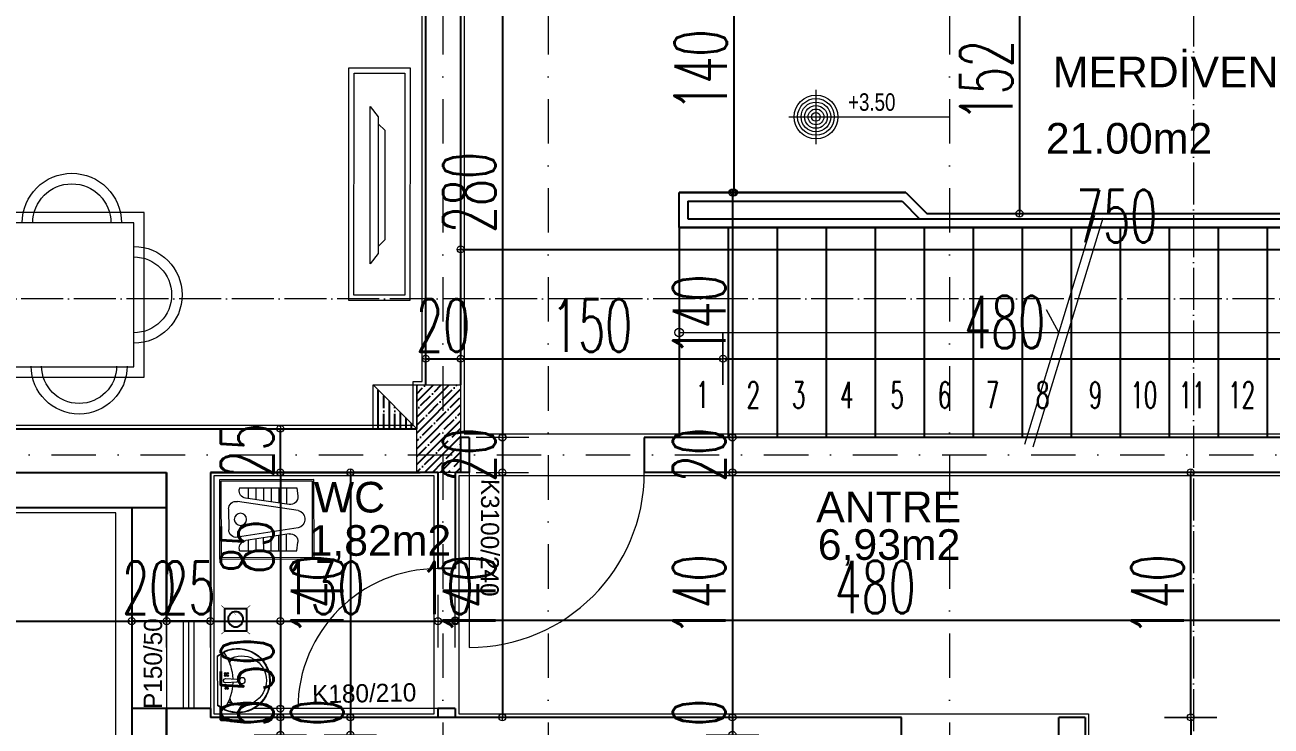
# Model space of a CAD drawing. Header units: millimetres. Extents: x -16104 to 67872, y -88009 to 12107.
# Drawn here: x 11393 to 12105, y 10345 to 10746 of the extents above; entities that cross this region are included whole.
import ezdxf

# ---------------------------------------------------------------- set-up
doc = ezdxf.new("R2010")
doc.units = ezdxf.units.MM
for name, pattern in [('ACAD_ISO04W100', [30, 24, -3, 0, -3]), ('ACAD_ISO07W100', [3, 0, -3]), ('DASHDOTX2', [50.8, 25.4, -12.7, 0, -12.7])]:
    doc.linetypes.add(name, pattern=pattern)
doc.layers.get('0').update_dxf_attribs({"color": 241})
for name, color, linetype, lineweight in [('AKS', 1, 'ACAD_ISO07W100', 5), ('akslar', 144, 'Continuous', 20), ('baca', 46, 'Continuous', 5), ('duvar', 123, 'Continuous', 25), ('emsal&kolon', 1, 'Continuous', 5), ('kapı', 3, 'Continuous', 5), ('KOTLAR', 5, 'Continuous', 20), ('merdiven', 4, 'Continuous', 25), ('OLCU', 54, 'Continuous', 13), ('pencere', 5, 'Continuous', 5), ('POZ', 36, 'Continuous', 18), ('SıVA', 40, 'Continuous', 9), ('tefriş', 30, 'Continuous', 5), ('YAZI', 22, 'Continuous', 18), ('ÖLÇÜ', 252, 'Continuous', 20)]:
    doc.layers.add(name, color=color, linetype=linetype, lineweight=lineweight)
doc.layers.add('tarama korıdor', color=33, linetype='Continuous')
doc.styles.add('DIM', font='Txttw.shx', dxfattribs={"width": 0.6})
doc.styles.add('M2', font='stylu.ttf', dxfattribs={"height": 10})
doc.styles.add('TSIMPLEX', font='tsimplex', dxfattribs={"width": 0.8})
doc.dimstyles.new('50', dxfattribs={"dimscale": 0, "dimtxt": 30, "dimasz": 1, "dimexe": 0, "dimexo": 2, "dimgap": 4, "dimtad": 1, "dimdec": 0, "dimzin": 0, "dimdsep": 46, "dimtxsty": 'DIM', "dimblk1": 'DOT', "dimblk2": 'DOT', "dimsah": 1, "dimcen": 1.5, "dimdle": 3, "dimse1": 1, "dimse2": 1, "dimclrd": 256, "dimclre": 9, "dimclrt": 256, "dimadec": 0, "dimazin": 0, "dimtfac": 0.24, "dimtdec": 0, "dimtix": 1, "dimtmove": 2, "dimatfit": 3, "dimldrblk": 'DOT', "dimfxl": 0, "dimtolj": 1, "dimtzin": 15, "dimarcsym": 0})

# ---------------------------------------------------------------- blocks, each defined once
blk = doc.blocks.new('lavabo')
at = {"layer": 'tefriş', "linetype": 'Continuous'}
for p, q in [((-22.77, -4.94), (-19.92, 0)), ((-22.43, -5.14), (-19.46, 0)), ((-19.92, 0), (19.92, 0)), ((19.46, 0), (22.43, -5.14)), ((19.92, 0), (22.77, -4.94)), ((19.92, -2.7), (-19.92, -2.7)), ((-6.25, -5.54), (-6.77, -6.08)), ((-6.77, -6.08), (-6.31, -7.1)), ((-6.31, -7.1), (-6.71, -8.15)), ((-6.71, -8.15), (-6.17, -8.66)), ((-6.51, -5.81), (-3.84, -8.34)), ((-6.44, -8.41), (-3.91, -5.74)), ((-5.2, -5.94), (-6.25, -5.54)), ((-6.17, -8.66), (-5.15, -8.21)), ((-4.18, -5.48), (-5.2, -5.94)), ((-5.15, -8.21), (-4.1, -8.61)), ((-3.64, -6), (-4.18, -5.48)), ((-4.1, -8.61), (-3.58, -8.07)), ((-4.04, -7.04), (-3.64, -6)), ((-3.58, -8.07), (-4.04, -7.04)), ((-1.17, -15.33), (-1.76, -6.54)), ((1.76, -6.26), (1.14, -15.33)), ((3.38, -5.9), (3.91, -5.38)), ((3.81, -6.94), (3.38, -5.9)), ((3.38, -7.98), (3.81, -6.94)), ((3.91, -8.51), (3.38, -7.98)), ((6.25, -8.24), (3.65, -5.64)), ((6.25, -5.64), (3.65, -8.24)), ((3.91, -5.38), (4.95, -5.81)), ((4.95, -8.08), (3.91, -8.51)), ((4.95, -5.81), (5.99, -5.38)), ((5.99, -8.51), (4.95, -8.08)), ((5.99, -5.38), (6.51, -5.9)), ((6.51, -7.98), (5.99, -8.51)), ((6.51, -5.9), (6.08, -6.94)), ((6.08, -6.94), (6.51, -7.98))]:
    blk.add_line(p, q, dxfattribs=at)
at = {"layer": 'tefriş', "linetype": 'Continuous', "extrusion": (0, 0, -1)}
for centre, major_axis, ratio, start_param, end_param in [((0, -16), (-18.1, -18.1), 1, 5.497787, 7.48683), ((0, -16), (-17.82, -17.82), 1, 5.497787, 7.48683), ((-22.66, -5.93), (-0.566, -0.566), 1, 1.203644, 1.828723), ((-23.47, -4.54), (-0.566, 0.566), 1, 2.879793, 3.399519), ((-22.66, -5.93), (-0.283, 0.283), 1, -0.367152, 0.257926), ((-23.47, -4.54), (-0.849, -0.849), 1, 4.45059, 4.970315), ((-22.3, -6.09), (-0.566, -0.566), 1, 1.828723, 2.945097), ((-0.28, 26.67), (-27.35, -27.35), 1, 5.526576, 6.089571), ((0, -19.04), (-13.92, 13.92), 1, 3.926991, 6.023888), ((-13.8, -15.22), (-3.8, -3.8), 1, 1.128011, 2.639725), ((-17.71, -8.76), (-0.566, -0.566), 1, 2.805213, 4.453092), ((0, -6.4), (-1.25, -1.25), 1, 0.7034, 3.844992), ((0, -16), (-18.1, -18.1), 1, 3.508745, 5.497787), ((0, -16), (-17.82, -17.82), 1, 3.508745, 5.497787), ((0, -19.04), (-13.92, 13.92), 1, 1.830093, 3.926991), ((0.28, 26.67), (-27.35, -27.35), 1, 4.906004, 5.469573), ((13.8, -15.22), (-3.8, -3.8), 1, 2.072664, 3.584378), ((17.71, -8.76), (-0.566, -0.566), 1, 0.259297, 1.907176), ((22.3, -6.09), (-0.566, 0.566), 1, 0.196496, 1.31287), ((23.47, -4.54), (-0.849, 0.849), 1, 4.454463, 4.974188), ((23.47, -4.54), (-0.566, -0.566), 1, 6.025259, 6.544985), ((22.66, -5.93), (-0.283, 0.283), 1, 1.31287, 1.937948), ((22.66, -5.93), (-0.566, 0.566), 1, 1.31287, 1.937948), ((-0.01, -19.56), (0, 2.35), 0.991954, 1.570796326779968, 7.853981633959554), ((-0.01, -15.24), (-0.82, 0.82), 1, 2.438193, 5.415789)]:
    blk.add_ellipse(centre, major_axis=major_axis, ratio=ratio, start_param=start_param, end_param=end_param, dxfattribs=at)
blk = doc.blocks.new('hela taşı')
for p, q in [((2105.67, 990.71), (2105.67, 1042.71)), ((2105.67, 1042.71), (2167.67, 1042.71)), ((2106.67, 991.71), (2106.67, 1041.71)), ((2106.67, 1041.71), (2166.67, 1041.71)), ((2166.67, 1041.71), (2166.67, 991.71)), ((2167.67, 1042.71), (2167.67, 990.71)), ((2118.79, 1037.37), (2118.63, 1036.38)), ((2118.79, 1037.37), (2156.43, 1037.37)), ((2151.33, 1026.32), (2122.82, 1030.68)), ((2124.59, 1037.37), (2124.59, 1030.41)), ((2129.59, 1037.37), (2129.59, 1029.65)), ((2134.59, 1037.37), (2134.59, 1028.88)), ((2139.59, 1037.37), (2139.59, 1028.11)), ((2144.59, 1037.37), (2144.59, 1027.35)), ((2149.59, 1037.37), (2149.59, 1026.58)), ((2156.43, 1037.37), (2157.06, 1031.82)), ((2111.67, 1009.89), (2111.67, 1023.53)), ((2157.33, 1022.36), (2117.42, 1028.48)), ((2161.57, 1016), (2161.57, 1017.42)), ((2157.33, 1011.06), (2117.42, 1004.95)), ((2151.33, 1007.11), (2122.82, 1002.74)), ((2144.59, 996.05), (2144.59, 1006.07)), ((2149.59, 996.05), (2149.59, 1006.84)), ((2124.59, 996.05), (2124.59, 1003.01)), ((2129.59, 996.05), (2129.59, 1003.77)), ((2134.59, 996.05), (2134.59, 1004.54)), ((2139.59, 996.05), (2139.59, 1005.31)), ((2156.43, 996.05), (2157.06, 1001.61)), ((2167.67, 990.71), (2105.67, 990.71)), ((2166.67, 991.71), (2106.67, 991.71)), ((2118.79, 996.05), (2118.63, 997.04)), ((2118.79, 996.05), (2156.43, 996.05))]:
    blk.add_line(p, q)
blk.add_circle((2119.38, 1016.71), 4)
for centre, start, end in [((2123.58, 1035.63), 171.28899, 261.28899), ((2152.09, 1031.26), 261.28899, 6.41393), ((2116.67, 1023.53), 81.28899, 180), ((2156.57, 1017.42), 0, 81.28899), ((2156.57, 1016), 278.71101, 360), ((2116.67, 1009.89), 180, 278.71101), ((2152.09, 1002.16), 353.58607, 98.71101), ((2123.58, 997.8), 98.71101, 188.71101)]:
    blk.add_arc(centre, 5, start, end)
blk = doc.blocks.new('DFG')
at = {"layer": 'tefriş'}
for points in [[(38169.15, -3228.78), (38169.11, -3095.78), (38204.11, -3095.77), (38204.15, -3228.77)], [(38172.15, -3225.78), (38172.11, -3098.78), (38201.11, -3098.77), (38201.15, -3225.77)], [(38187.31, -3200.75), (38187.26, -3122.74), (38191.96, -3116.74), (38192.02, -3206.74)]]:
    blk.add_lwpolyline(points, close=True, dxfattribs=at)
blk.add_lwpolyline([(38187.26, -3126.64), (38183.36, -3130.59), (38183.41, -3192.9), (38187.31, -3196.85)], dxfattribs=at)
blk = doc.blocks.new('rb')
at = {"layer": 'tefriş'}
for points in [[(1548.4, 487.07), (1595.5, 487.07), (1595.5, 394.92), (1548.4, 394.92)], [(1551.4, 484.07), (1592.5, 484.07), (1592.5, 397.92), (1551.4, 397.92)]]:
    blk.add_lwpolyline(points, close=True, dxfattribs=at)
for centre, radius, start, end in [((1571.95, 484.07), 12.83, 0, 180), ((1571.95, 484.07), 9.83, 0, 180), ((1551.4, 466.84), 14.18, 90, 270), ((1551.4, 466.84), 11.18, 90, 270), ((1592.5, 466.49), 13.72, 270, 90), ((1592.5, 466.49), 10.72, 270, 90), ((1551.4, 415.62), 14.18, 90, 270), ((1551.4, 415.62), 11.18, 90, 270), ((1592.29, 413.54), 13.72, 270, 90), ((1592.29, 413.54), 10.72, 270, 90), ((1571.95, 397.92), 13.83, 180, 0), ((1571.95, 397.92), 10.83, 180, 0)]:
    blk.add_arc(centre, radius, start, end, dxfattribs=at)
blk = doc.blocks.new('DOT')
for p, q in [((0, 15), (0, -15)), ((-2, 0), (0, 0)), ((2, 0), (0, 0))]:
    blk.add_line(p, q)
blk.add_circle((0, 0), 2)
blk = doc.blocks.new('*D991')
at = {"layer": 'Defpoints', "color": 0, "transparency": 16777216}
for p in [(11647.15, 10790.04), (11647.15, 10510.04), (11666.12, 10510.04)]:
    blk.add_point(p, dxfattribs=at)
at = {"layer": 'OLCU', "lineweight": -2, "transparency": 16777216}
blk.add_line((11666.12, 10789.04), (11666.12, 10511.04), dxfattribs=at)
for p, rotation in [((11666.12, 10790.04), 90), ((11666.12, 10510.04), 270)]:
    blk.add_blockref('DOT', p, dxfattribs=dict(at, rotation=rotation))
at = {"layer": 'OLCU', "transparency": 16777216, "insert": (11647.12, 10650.04), "char_height": 30, "attachment_point": 5, "rotation": 90, "style": 'DIM'}
blk.add_mtext('\\A1;280', dxfattribs=at)
blk = doc.blocks.new('*D992')
at = {"layer": 'Defpoints', "color": 0, "transparency": 16777216}
for p in [(11647.15, 10510.04), (11647.15, 10490.04), (11666.05, 10490.04)]:
    blk.add_point(p, dxfattribs=at)
at = {"layer": 'OLCU', "lineweight": -2, "transparency": 16777216}
for p, q in [((11666.05, 10511.04), (11666.05, 10512.04)), ((11666.05, 10510.04), (11666.05, 10490.04)), ((11666.05, 10489.04), (11666.05, 10488.04))]:
    blk.add_line(p, q, dxfattribs=at)
for p, rotation in [((11666.05, 10510.04), 270), ((11666.05, 10490.04), 90)]:
    blk.add_blockref('DOT', p, dxfattribs=dict(at, rotation=rotation))
at = {"layer": 'OLCU', "transparency": 16777216, "insert": (11647.05, 10500.04), "char_height": 30, "attachment_point": 5, "rotation": 90, "style": 'DIM'}
blk.add_mtext('\\A1;20', dxfattribs=at)
blk = doc.blocks.new('*D539')
at = {"layer": 'Defpoints', "color": 0, "transparency": 16777216}
for p in [(11539.15, 10515.04), (11539.15, 10515.04), (11539.15, 10490.04)]:
    blk.add_point(p, dxfattribs=at)
at = {"layer": 'OLCU', "lineweight": -2, "transparency": 16777216}
for p, q in [((11539.15, 10516.04), (11539.15, 10517.04)), ((11539.15, 10490.04), (11539.15, 10515.04)), ((11539.15, 10489.04), (11539.15, 10488.04))]:
    blk.add_line(p, q, dxfattribs=at)
for p, rotation in [((11539.15, 10515.04), 270), ((11539.15, 10490.04), 90)]:
    blk.add_blockref('DOT', p, dxfattribs=dict(at, rotation=rotation))
at = {"layer": 'OLCU', "transparency": 16777216, "insert": (11520.15, 10502.54), "char_height": 30, "attachment_point": 5, "rotation": 90, "style": 'DIM'}
blk.add_mtext('\\A1;25', dxfattribs=at)
blk = doc.blocks.new('*D993')
at = {"layer": 'Defpoints', "color": 0, "transparency": 16777216}
for p in [(11499.15, 10490.04), (11499.15, 10405.04), (11539.15, 10405.04)]:
    blk.add_point(p, dxfattribs=at)
at = {"layer": 'OLCU', "lineweight": -2, "transparency": 16777216}
blk.add_line((11539.15, 10489.04), (11539.15, 10406.04), dxfattribs=at)
for p, rotation in [((11539.15, 10490.04), 90), ((11539.15, 10405.04), 270)]:
    blk.add_blockref('DOT', p, dxfattribs=dict(at, rotation=rotation))
at = {"layer": 'OLCU', "transparency": 16777216, "insert": (11520.15, 10447.54), "char_height": 30, "attachment_point": 5, "rotation": 90, "style": 'DIM'}
blk.add_mtext('\\A1;85', dxfattribs=at)
blk = doc.blocks.new('*D994')
at = {"layer": 'Defpoints', "color": 0, "transparency": 16777216}
for p in [(11499.15, 10405.04), (11499.15, 10355.04), (11539.15, 10355.04)]:
    blk.add_point(p, dxfattribs=at)
at = {"layer": 'OLCU', "lineweight": -2, "transparency": 16777216}
blk.add_line((11539.15, 10404.04), (11539.15, 10356.04), dxfattribs=at)
for p, rotation in [((11539.15, 10405.04), 90), ((11539.15, 10355.04), 270)]:
    blk.add_blockref('DOT', p, dxfattribs=dict(at, rotation=rotation))
at = {"layer": 'OLCU', "transparency": 16777216, "insert": (11520.15, 10380.04), "char_height": 30, "attachment_point": 5, "rotation": 90, "style": 'DIM'}
blk.add_mtext('\\A1;50', dxfattribs=at)
blk = doc.blocks.new('*D540')
at = {"layer": 'Defpoints', "color": 0, "transparency": 16777216}
for p in [(11539.15, 10355.04), (11539.15, 10350.04), (11539.15, 10350.04)]:
    blk.add_point(p, dxfattribs=at)
at = {"layer": 'OLCU', "lineweight": -2, "transparency": 16777216}
for p, q in [((11539.15, 10356.04), (11539.15, 10357.04)), ((11539.15, 10355.04), (11539.15, 10350.04)), ((11539.15, 10349.04), (11539.15, 10348.04))]:
    blk.add_line(p, q, dxfattribs=at)
for p, rotation in [((11539.15, 10355.04), 270), ((11539.15, 10350.04), 90)]:
    blk.add_blockref('DOT', p, dxfattribs=dict(at, rotation=rotation))
at = {"layer": 'OLCU', "transparency": 16777216, "insert": (11520.15, 10352.54), "char_height": 30, "attachment_point": 5, "rotation": 90, "style": 'DIM'}
blk.add_mtext('\\A1;5', dxfattribs=at)
blk = doc.blocks.new('*D541')
at = {"layer": 'Defpoints', "color": 0, "transparency": 16777216}
for p in [(11539.15, 10350.04), (11539.15, 10340.04), (11539.15, 10340.04)]:
    blk.add_point(p, dxfattribs=at)
at = {"layer": 'OLCU', "lineweight": -2, "transparency": 16777216}
for p, q in [((11539.15, 10351.04), (11539.15, 10352.04)), ((11539.15, 10350.04), (11539.15, 10340.04)), ((11539.15, 10339.04), (11539.15, 10338.04))]:
    blk.add_line(p, q, dxfattribs=at)
for p, rotation in [((11539.15, 10350.04), 270), ((11539.15, 10340.04), 90)]:
    blk.add_blockref('DOT', p, dxfattribs=dict(at, rotation=rotation))
at = {"layer": 'OLCU', "transparency": 16777216, "insert": (11520.15, 10345.04), "char_height": 30, "attachment_point": 5, "rotation": 90, "style": 'DIM'}
blk.add_mtext('\\A1;10', dxfattribs=at)
blk = doc.blocks.new('*D544')
at = {"layer": 'Defpoints', "color": 0, "transparency": 16777216}
for p in [(11579.15, 10490.04), (11579.15, 10350.04), (11579.15, 10350.04)]:
    blk.add_point(p, dxfattribs=at)
at = {"layer": 'OLCU', "lineweight": -2, "transparency": 16777216}
blk.add_line((11579.15, 10489.04), (11579.15, 10351.04), dxfattribs=at)
for p, rotation in [((11579.15, 10490.04), 90), ((11579.15, 10350.04), 270)]:
    blk.add_blockref('DOT', p, dxfattribs=dict(at, rotation=rotation))
at = {"layer": 'OLCU', "transparency": 16777216, "insert": (11560.15, 10420.04), "char_height": 30, "attachment_point": 5, "rotation": 90, "style": 'DIM'}
blk.add_mtext('\\A1;140', dxfattribs=at)
blk = doc.blocks.new('*D545')
at = {"layer": 'Defpoints', "color": 0, "transparency": 16777216}
for p in [(11579.15, 10350.04), (11579.15, 10340.04), (11579.15, 10340.04)]:
    blk.add_point(p, dxfattribs=at)
at = {"layer": 'OLCU', "lineweight": -2, "transparency": 16777216}
for p, q in [((11579.15, 10351.04), (11579.15, 10352.04)), ((11579.15, 10350.04), (11579.15, 10340.04)), ((11579.15, 10339.04), (11579.15, 10338.04))]:
    blk.add_line(p, q, dxfattribs=at)
for p, rotation in [((11579.15, 10350.04), 270), ((11579.15, 10340.04), 90)]:
    blk.add_blockref('DOT', p, dxfattribs=dict(at, rotation=rotation))
at = {"layer": 'OLCU', "transparency": 16777216, "insert": (11560.15, 10345.04), "char_height": 30, "attachment_point": 5, "rotation": 90, "style": 'DIM'}
blk.add_mtext('\\A1;10', dxfattribs=at)
blk = doc.blocks.new('*D549')
at = {"layer": 'Defpoints', "color": 0, "transparency": 16777216}
for p in [(11666.05, 10490.04), (11651.05, 10350.04), (11666.05, 10350.04)]:
    blk.add_point(p, dxfattribs=at)
at = {"layer": 'OLCU', "lineweight": -2, "transparency": 16777216}
blk.add_line((11666.05, 10489.04), (11666.05, 10351.04), dxfattribs=at)
for p, rotation in [((11666.05, 10490.04), 90), ((11666.05, 10350.04), 270)]:
    blk.add_blockref('DOT', p, dxfattribs=dict(at, rotation=rotation))
at = {"layer": 'OLCU', "transparency": 16777216, "insert": (11647.05, 10420.04), "char_height": 30, "attachment_point": 5, "rotation": 90, "style": 'DIM'}
blk.add_mtext('\\A1;140', dxfattribs=at)
blk = doc.blocks.new('*D555')
at = {"layer": 'Defpoints', "color": 0, "transparency": 16777216}
for p in [(11798.41, 10790.04), (11798.41, 10650.04), (11798.41, 10650.04)]:
    blk.add_point(p, dxfattribs=at)
at = {"layer": 'OLCU', "lineweight": -2, "transparency": 16777216}
blk.add_line((11798.41, 10789.04), (11798.41, 10651.04), dxfattribs=at)
for p, rotation in [((11798.41, 10790.04), 90), ((11798.41, 10650.04), 270)]:
    blk.add_blockref('DOT', p, dxfattribs=dict(at, rotation=rotation))
at = {"layer": 'OLCU', "transparency": 16777216, "insert": (11779.41, 10720.04), "char_height": 30, "attachment_point": 5, "rotation": 90, "style": 'DIM'}
blk.add_mtext('\\A1;140', dxfattribs=at)
blk = doc.blocks.new('*D556')
at = {"layer": 'Defpoints', "color": 0, "transparency": 16777216}
for p in [(11797.57, 10650.04), (11797.57, 10510.04), (11797.57, 10510.04)]:
    blk.add_point(p, dxfattribs=at)
at = {"layer": 'OLCU', "lineweight": -2, "transparency": 16777216}
blk.add_line((11797.57, 10649.04), (11797.57, 10511.04), dxfattribs=at)
for p, rotation in [((11797.57, 10650.04), 90), ((11797.57, 10510.04), 270)]:
    blk.add_blockref('DOT', p, dxfattribs=dict(at, rotation=rotation))
at = {"layer": 'OLCU', "transparency": 16777216, "insert": (11778.57, 10580.04), "char_height": 30, "attachment_point": 5, "rotation": 90, "style": 'DIM'}
blk.add_mtext('\\A1;140', dxfattribs=at)
blk = doc.blocks.new('*D557')
at = {"layer": 'Defpoints', "color": 0, "transparency": 16777216}
for p in [(11797.57, 10510.04), (11797.57, 10490.04), (11797.57, 10490.04)]:
    blk.add_point(p, dxfattribs=at)
at = {"layer": 'OLCU', "lineweight": -2, "transparency": 16777216}
for p, q in [((11797.57, 10511.04), (11797.57, 10512.04)), ((11797.57, 10510.04), (11797.57, 10490.04)), ((11797.57, 10489.04), (11797.57, 10488.04))]:
    blk.add_line(p, q, dxfattribs=at)
for p, rotation in [((11797.57, 10510.04), 270), ((11797.57, 10490.04), 90)]:
    blk.add_blockref('DOT', p, dxfattribs=dict(at, rotation=rotation))
at = {"layer": 'OLCU', "transparency": 16777216, "insert": (11778.57, 10500.04), "char_height": 30, "attachment_point": 5, "rotation": 90, "style": 'DIM'}
blk.add_mtext('\\A1;20', dxfattribs=at)
blk = doc.blocks.new('*D558')
at = {"layer": 'Defpoints', "color": 0, "transparency": 16777216}
for p in [(11797.57, 10490.04), (11797.57, 10350.04), (11797.57, 10350.04)]:
    blk.add_point(p, dxfattribs=at)
at = {"layer": 'OLCU', "lineweight": -2, "transparency": 16777216}
blk.add_line((11797.57, 10489.04), (11797.57, 10351.04), dxfattribs=at)
for p, rotation in [((11797.57, 10490.04), 90), ((11797.57, 10350.04), 270)]:
    blk.add_blockref('DOT', p, dxfattribs=dict(at, rotation=rotation))
at = {"layer": 'OLCU', "transparency": 16777216, "insert": (11778.57, 10420.04), "char_height": 30, "attachment_point": 5, "rotation": 90, "style": 'DIM'}
blk.add_mtext('\\A1;140', dxfattribs=at)
blk = doc.blocks.new('*D559')
at = {"layer": 'Defpoints', "color": 0, "transparency": 16777216}
for p in [(11797.57, 10350.04), (11797.57, 10340.04), (11797.57, 10340.04)]:
    blk.add_point(p, dxfattribs=at)
at = {"layer": 'OLCU', "lineweight": -2, "transparency": 16777216}
for p, q in [((11797.57, 10351.04), (11797.57, 10352.04)), ((11797.57, 10350.04), (11797.57, 10340.04)), ((11797.57, 10339.04), (11797.57, 10338.04))]:
    blk.add_line(p, q, dxfattribs=at)
for p, rotation in [((11797.57, 10350.04), 270), ((11797.57, 10340.04), 90)]:
    blk.add_blockref('DOT', p, dxfattribs=dict(at, rotation=rotation))
at = {"layer": 'OLCU', "transparency": 16777216, "insert": (11778.57, 10345.04), "char_height": 30, "attachment_point": 5, "rotation": 90, "style": 'DIM'}
blk.add_mtext('\\A1;10', dxfattribs=at)
blk = doc.blocks.new('*D1025')
at = {"layer": 'Defpoints', "color": 0, "transparency": 16777216}
for p in [(11454.15, 10405.04), (11474.15, 10405.04), (11474.15, 10405.04)]:
    blk.add_point(p, dxfattribs=at)
at = {"layer": 'OLCU', "lineweight": -2, "transparency": 16777216}
for p, q in [((11453.15, 10405.04), (11452.15, 10405.04)), ((11454.15, 10405.04), (11474.15, 10405.04)), ((11475.15, 10405.04), (11476.15, 10405.04))]:
    blk.add_line(p, q, dxfattribs=at)
blk.add_blockref('DOT', (11454.15, 10405.04), dxfattribs=at)
at = {"layer": 'OLCU', "lineweight": -2, "transparency": 16777216, "rotation": 180}
blk.add_blockref('DOT', (11474.15, 10405.04), dxfattribs=at)
at = {"layer": 'OLCU', "transparency": 16777216, "insert": (11464.15, 10424.04), "char_height": 30, "attachment_point": 5, "style": 'DIM'}
blk.add_mtext('\\A1;20', dxfattribs=at)
blk = doc.blocks.new('*D581')
at = {"layer": 'Defpoints', "color": 0, "transparency": 16777216}
for p in [(11474.15, 10405.04), (11499.15, 10405.04), (11499.15, 10405.04)]:
    blk.add_point(p, dxfattribs=at)
at = {"layer": 'OLCU', "lineweight": -2, "transparency": 16777216}
for p, q in [((11473.15, 10405.04), (11472.15, 10405.04)), ((11474.15, 10405.04), (11499.15, 10405.04)), ((11500.15, 10405.04), (11501.15, 10405.04))]:
    blk.add_line(p, q, dxfattribs=at)
blk.add_blockref('DOT', (11474.15, 10405.04), dxfattribs=at)
at = {"layer": 'OLCU', "lineweight": -2, "transparency": 16777216, "rotation": 180}
blk.add_blockref('DOT', (11499.15, 10405.04), dxfattribs=at)
at = {"layer": 'OLCU', "transparency": 16777216, "insert": (11486.65, 10424.04), "char_height": 30, "attachment_point": 5, "style": 'DIM'}
blk.add_mtext('\\A1;25', dxfattribs=at)
blk = doc.blocks.new('*D1026')
at = {"layer": 'Defpoints', "color": 0, "transparency": 16777216}
for p in [(11499.15, 10447.54), (11629.15, 10447.54), (11629.15, 10405.04)]:
    blk.add_point(p, dxfattribs=at)
at = {"layer": 'OLCU', "lineweight": -2, "transparency": 16777216}
blk.add_line((11500.15, 10405.04), (11628.15, 10405.04), dxfattribs=at)
at = {"layer": 'OLCU', "lineweight": -2, "transparency": 16777216, "rotation": 180}
blk.add_blockref('DOT', (11499.15, 10405.04), dxfattribs=at)
at = {"layer": 'OLCU', "lineweight": -2, "transparency": 16777216}
blk.add_blockref('DOT', (11629.15, 10405.04), dxfattribs=at)
at = {"layer": 'OLCU', "transparency": 16777216, "insert": (11564.15, 10424.04), "char_height": 30, "attachment_point": 5, "style": 'DIM'}
blk.add_mtext('\\A1;130', dxfattribs=at)
blk = doc.blocks.new('*D1027')
at = {"layer": 'Defpoints', "color": 0, "transparency": 16777216}
for p in [(11629.15, 10435.04), (11639.15, 10435.04), (11639.15, 10404.99)]:
    blk.add_point(p, dxfattribs=at)
at = {"layer": 'OLCU', "lineweight": -2, "transparency": 16777216}
for p, q in [((11628.15, 10404.99), (11627.15, 10404.99)), ((11629.15, 10404.99), (11639.15, 10404.99)), ((11640.15, 10404.99), (11641.15, 10404.99))]:
    blk.add_line(p, q, dxfattribs=at)
blk.add_blockref('DOT', (11629.15, 10404.99), dxfattribs=at)
at = {"layer": 'OLCU', "lineweight": -2, "transparency": 16777216, "rotation": 180}
blk.add_blockref('DOT', (11639.15, 10404.99), dxfattribs=at)
at = {"layer": 'OLCU', "transparency": 16777216, "insert": (11634.15, 10423.99), "char_height": 30, "attachment_point": 5, "style": 'DIM'}
blk.add_mtext('\\A1;10', dxfattribs=at)
blk = doc.blocks.new('*D582')
at = {"layer": 'Defpoints', "color": 0, "transparency": 16777216}
for p in [(11639.15, 10490.04), (12119.15, 10490.04), (12119.15, 10405.5)]:
    blk.add_point(p, dxfattribs=at)
at = {"layer": 'OLCU', "lineweight": -2, "transparency": 16777216}
blk.add_line((11640.15, 10405.5), (12118.15, 10405.5), dxfattribs=at)
at = {"layer": 'OLCU', "lineweight": -2, "transparency": 16777216, "rotation": 180}
blk.add_blockref('DOT', (11639.15, 10405.5), dxfattribs=at)
at = {"layer": 'OLCU', "lineweight": -2, "transparency": 16777216}
blk.add_blockref('DOT', (12119.15, 10405.5), dxfattribs=at)
at = {"layer": 'OLCU', "transparency": 16777216, "insert": (11879.15, 10424.5), "char_height": 30, "attachment_point": 5, "style": 'DIM'}
blk.add_mtext('\\A1;480', dxfattribs=at)
blk = doc.blocks.new('*D1028')
at = {"layer": 'Defpoints', "color": 0, "transparency": 16777216}
for p in [(12119.15, 10435.04), (12129.15, 10435.04), (12129.15, 10405.48)]:
    blk.add_point(p, dxfattribs=at)
at = {"layer": 'OLCU', "lineweight": -2, "transparency": 16777216}
for p, q in [((12118.15, 10405.48), (12117.15, 10405.48)), ((12119.15, 10405.48), (12129.15, 10405.48)), ((12130.15, 10405.48), (12131.15, 10405.48))]:
    blk.add_line(p, q, dxfattribs=at)
blk.add_blockref('DOT', (12119.15, 10405.48), dxfattribs=at)
at = {"layer": 'OLCU', "lineweight": -2, "transparency": 16777216, "rotation": 180}
blk.add_blockref('DOT', (12129.15, 10405.48), dxfattribs=at)
at = {"layer": 'OLCU', "transparency": 16777216, "insert": (12124.15, 10424.48), "char_height": 30, "attachment_point": 5, "style": 'DIM'}
blk.add_mtext('\\A1;10', dxfattribs=at)
blk = doc.blocks.new('*D619')
at = {"layer": 'Defpoints', "color": 0, "transparency": 16777216}
for p in [(12059.52, 10490.04), (12059.83, 10490.04), (12059.52, 10350.04)]:
    blk.add_point(p, dxfattribs=at)
at = {"layer": 'OLCU', "lineweight": -2, "transparency": 16777216}
blk.add_line((12059.52, 10351.04), (12059.52, 10489.04), dxfattribs=at)
for p, rotation in [((12059.52, 10490.04), 90), ((12059.52, 10350.04), 270)]:
    blk.add_blockref('DOT', p, dxfattribs=dict(at, rotation=rotation))
at = {"layer": 'OLCU', "transparency": 16777216, "insert": (12040.52, 10420.04), "char_height": 30, "attachment_point": 5, "rotation": 90, "style": 'DIM'}
blk.add_mtext('\\A1;140', dxfattribs=at)
blk = doc.blocks.new('*D620')
at = {"layer": 'Defpoints', "color": 0, "transparency": 16777216}
for p in [(12029.15, 10350.04), (12029.15, 9730.54), (12059.52, 9730.54)]:
    blk.add_point(p, dxfattribs=at)
at = {"layer": 'OLCU', "lineweight": -2, "transparency": 16777216}
blk.add_line((12059.52, 10349.04), (12059.52, 9731.54), dxfattribs=at)
for p, rotation in [((12059.52, 10350.04), 90), ((12059.52, 9730.54), 270)]:
    blk.add_blockref('DOT', p, dxfattribs=dict(at, rotation=rotation))
at = {"layer": 'OLCU', "transparency": 16777216, "insert": (12040.52, 10040.29), "char_height": 30, "attachment_point": 5, "rotation": 90, "style": 'DIM'}
blk.add_mtext('\\A1;620', dxfattribs=at)
blk = doc.blocks.new('Kot')
at = {"layer": 'KOTLAR'}
for p, q in [((0, 0.155), (0, -0.155)), ((-0.155, 0), (0.7586, 0))]:
    blk.add_line(p, q, dxfattribs=at)
for radius in [0.125, 0.105, 0.085, 0.065, 0.045, 0.045, 0.025]:
    blk.add_circle((0, 0), radius, dxfattribs=at)
at = {"layer": 'YAZI', "style": 'TSIMPLEX', "width": 0.8}
blk.add_attdef('KOTH', (0.1836, 0.0349), '', height=0.1, dxfattribs=at)
blk = doc.blocks.new('*D914')
at = {"layer": 'Defpoints', "color": 0, "transparency": 16777216}
for p in [(11961.65, 10790.04), (11961.65, 10638.04), (11962.49, 10638.04)]:
    blk.add_point(p, dxfattribs=at)
at = {"layer": 'OLCU', "lineweight": -2, "transparency": 16777216}
blk.add_line((11961.65, 10789.04), (11961.65, 10639.04), dxfattribs=at)
for p, rotation in [((11961.65, 10790.04), 90), ((11961.65, 10638.04), 270)]:
    blk.add_blockref('DOT', p, dxfattribs=dict(at, rotation=rotation))
at = {"layer": 'OLCU', "transparency": 16777216, "insert": (11942.65, 10714.04), "char_height": 30, "attachment_point": 5, "rotation": 90, "style": 'DIM'}
blk.add_mtext('\\A1;152', dxfattribs=at)
blk = doc.blocks.new('*D447')
at = {"layer": 'Defpoints', "color": 0, "transparency": 16777216}
for p in [(11642.15, 10555.04), (11622.15, 10545.04), (11642.15, 10545.04)]:
    blk.add_point(p, dxfattribs=at)
at = {"layer": 'OLCU', "lineweight": -2, "transparency": 16777216}
for p, q in [((11621.15, 10555.04), (11620.15, 10555.04)), ((11622.15, 10555.04), (11642.15, 10555.04)), ((11643.15, 10555.04), (11644.15, 10555.04))]:
    blk.add_line(p, q, dxfattribs=at)
blk.add_blockref('DOT', (11622.15, 10555.04), dxfattribs=at)
at = {"layer": 'OLCU', "lineweight": -2, "transparency": 16777216, "rotation": 180}
blk.add_blockref('DOT', (11642.15, 10555.04), dxfattribs=at)
at = {"layer": 'OLCU', "transparency": 16777216, "insert": (11632.15, 10574.04), "char_height": 30, "attachment_point": 5, "style": 'DIM'}
blk.add_mtext('\\A1;20', dxfattribs=at)
blk = doc.blocks.new('*D448')
at = {"layer": 'Defpoints', "color": 0, "transparency": 16777216}
for p in [(11792.15, 10555.04), (11642.15, 10540.04), (11792.15, 10540.04)]:
    blk.add_point(p, dxfattribs=at)
at = {"layer": 'OLCU', "lineweight": -2, "transparency": 16777216}
blk.add_line((11643.15, 10555.04), (11791.15, 10555.04), dxfattribs=at)
at = {"layer": 'OLCU', "lineweight": -2, "transparency": 16777216, "rotation": 180}
blk.add_blockref('DOT', (11642.15, 10555.04), dxfattribs=at)
at = {"layer": 'OLCU', "lineweight": -2, "transparency": 16777216}
blk.add_blockref('DOT', (11792.15, 10555.04), dxfattribs=at)
at = {"layer": 'OLCU', "transparency": 16777216, "insert": (11717.15, 10574.04), "char_height": 30, "attachment_point": 5, "style": 'DIM'}
blk.add_mtext('\\A1;150', dxfattribs=at)
blk = doc.blocks.new('*D449')
at = {"layer": 'Defpoints', "color": 0, "transparency": 16777216}
for p in [(11792.15, 10555.04), (12271.15, 10555.04), (12271.15, 10555.04)]:
    blk.add_point(p, dxfattribs=at)
at = {"layer": 'OLCU', "lineweight": -2, "transparency": 16777216}
blk.add_line((11793.15, 10555.04), (12270.15, 10555.04), dxfattribs=at)
at = {"layer": 'OLCU', "lineweight": -2, "transparency": 16777216, "rotation": 180}
blk.add_blockref('DOT', (11792.15, 10555.04), dxfattribs=at)
at = {"layer": 'OLCU', "lineweight": -2, "transparency": 16777216}
blk.add_blockref('DOT', (12271.15, 10555.04), dxfattribs=at)
at = {"layer": 'OLCU', "transparency": 16777216, "insert": (11953.14, 10575.99), "char_height": 30, "attachment_point": 5, "style": 'DIM'}
blk.add_mtext('\\A1;480', dxfattribs=at)
blk = doc.blocks.new('*D452')
at = {"layer": 'Defpoints', "color": 0, "transparency": 16777216}
for p in [(11642.15, 10617.54), (12392.15, 10617.54), (12392.15, 10617.54)]:
    blk.add_point(p, dxfattribs=at)
at = {"layer": 'OLCU', "lineweight": -2, "transparency": 16777216}
blk.add_line((11643.15, 10617.54), (12391.15, 10617.54), dxfattribs=at)
at = {"layer": 'OLCU', "lineweight": -2, "transparency": 16777216, "rotation": 180}
blk.add_blockref('DOT', (11642.15, 10617.54), dxfattribs=at)
at = {"layer": 'OLCU', "lineweight": -2, "transparency": 16777216}
blk.add_blockref('DOT', (12392.15, 10617.54), dxfattribs=at)
at = {"layer": 'OLCU', "transparency": 16777216, "insert": (12017.15, 10636.54), "char_height": 30, "attachment_point": 5, "style": 'DIM'}
blk.add_mtext('\\A1;750', dxfattribs=at)
blk = doc.blocks.new('A$C412C2498')
at = {"color": 5, "const_width": 0.6}
for points in [[(3.6, 24.3), (0.2, 27)], [(23.8, 24.3), (27.3, 27)], [(3.6, 3), (0.2, 0.2)], [(23.8, 3), (27.3, 0.2)]]:
    blk.add_lwpolyline(points, dxfattribs=at)
at = {"color": 5}
blk.add_lwpolyline([(23.8, 24.3), (3.6, 24.3), (3.6, 3), (23.8, 3)], close=True, dxfattribs=at)
at = {"const_width": 0.1}
for points in [[(6.7, 12.2), (14.6, 20.2)], [(6.8, 14.5), (12.4, 20.1)], [(7.1, 10.4), (16.4, 19.7)], [(7.9, 9.1), (17.8, 19)], [(8.8, 8), (18.9, 18.1)], [(10, 7.1), (19.8, 16.9)], [(11.3, 6.4), (20.4, 15.6)], [(13, 6), (20.8, 13.8)], [(14.8, 6.1), (20.8, 12.1)], [(17.4, 7), (19.8, 9.4)]]:
    blk.add_lwpolyline(points, dxfattribs=at)
blk.add_circle((13.7, 13.1), 7.12)
blk = doc.blocks.new('A$C5E2C1EC0')
at = {"xscale": 0.6105719971092185, "yscale": 0.6105719971092185, "zscale": 0.6105719971092185}
blk.add_blockref('A$C412C2498', (0, 0), dxfattribs=at)
blk = doc.blocks.new('*D2405')
at = {"layer": 'Defpoints', "color": 0, "transparency": 16777216}
for p in [(10842.15, 10490.04), (11454.15, 10470.04), (11454.15, 10405.04)]:
    blk.add_point(p, dxfattribs=at)
at = {"layer": 'OLCU', "lineweight": -2, "transparency": 16777216}
blk.add_line((10843.15, 10405.04), (11453.15, 10405.04), dxfattribs=at)
at = {"layer": 'OLCU', "lineweight": -2, "transparency": 16777216, "rotation": 180}
blk.add_blockref('DOT', (10842.15, 10405.04), dxfattribs=at)
at = {"layer": 'OLCU', "lineweight": -2, "transparency": 16777216}
blk.add_blockref('DOT', (11454.15, 10405.04), dxfattribs=at)
at = {"layer": 'OLCU', "transparency": 16777216, "insert": (11148.15, 10424.04), "char_height": 30, "attachment_point": 5, "style": 'DIM'}
blk.add_mtext('\\A1;612', dxfattribs=at)
blk = doc.blocks.new('*D2412')
at = {"layer": 'Defpoints', "color": 0, "transparency": 16777216}
for p in [(11371.44, 10470.04), (11474.15, 10470.04), (11474.15, 9465.54)]:
    blk.add_point(p, dxfattribs=at)
at = {"layer": 'OLCU', "lineweight": -2, "transparency": 16777216}
blk.add_line((11371.44, 9466.54), (11371.44, 10469.04), dxfattribs=at)
for p, rotation in [((11371.44, 10470.04), 90), ((11371.44, 9465.54), 270)]:
    blk.add_blockref('DOT', p, dxfattribs=dict(at, rotation=rotation))
at = {"layer": 'OLCU', "transparency": 16777216, "insert": (11352.44, 9967.79), "char_height": 30, "attachment_point": 5, "rotation": 90, "style": 'DIM'}
blk.add_mtext('\\A1;1005', dxfattribs=at)

msp = doc.modelspace()

# ---------------------------------------------------------------- hatches: boundary and pattern name
h = msp.add_hatch()
h.set_pattern_fill('ANSI35,_O', color=256, angle=45)
h.set_pattern_definition([(90, (0, 0), (-6.35, 1e-15), []), (90, (3.175, 3.175), (-6.35, 1e-15), [7.9375, -1.5875, 0, -1.5875])])
h.paths.add_polyline_path([(11592.15, 10540.04), (11592.15, 10517.04), (11615.15, 10517.04)])
h.paths.add_polyline_path([(11615.15, 10517.04), (11592.15, 10517.04), (11592.15, 10515.04), (11617.15, 10515.04)])
h = msp.add_hatch()
h.set_pattern_fill('ANSI35,_O', color=256)
h.set_pattern_definition([(45, (0, 0), (-4.490128, 4.490128), []), (45, (4.49, 0), (-4.490128, 4.490128), [7.9375, -1.5875, 0, -1.5875])])
h.paths.add_polyline_path([(11632.11, 10540.04), (11617.15, 10540.04), (11617.15, 10490.04), (11632.11, 10490.04)])
h.paths.add_polyline_path([(11632.11, 10490.04), (11642.15, 10490.04), (11642.15, 10540.04), (11632.11, 10540.04)])

# ---------------------------------------------------------------- linework, layer by layer
msp.add_line((11454.15, 10470.04), (11474.15, 10470.04))
at = {"layer": 'AKS', "color": 1, "linetype": 'ACAD_ISO04W100'}
for p, q in [((12061.13, 11690.54), (12061.13, 9368.1)), ((13311.33, 10589.37), (10702.98, 10589.37))]:
    msp.add_line(p, q, dxfattribs=at)
at = {"layer": 'akslar', "linetype": 'DASHDOTX2'}
for p, q in [((11632.11, 11925.04), (11632.11, 9115.54)), ((11692.15, 11925.04), (11692.15, 9115.54)), ((11921.65, 11925.04), (11921.65, 9115.54)), ((10492.15, 10500.04), (13542.15, 10500.04))]:
    msp.add_line(p, q, dxfattribs=at)
at = {"layer": 'baca'}
msp.add_lwpolyline([(11592.15, 10540.04), (11617.15, 10540.04), (11617.15, 10515.04), (11592.15, 10515.04), (11592.15, 10540.04), (11617.15, 10515.04)], dxfattribs=at)
at = {"layer": 'duvar'}
for p, q in [((11622.15, 10760.04), (11622.15, 10540.04)), ((11642.15, 10760.04), (11642.15, 10540.04)), ((11288.15, 10515.04), (11617.15, 10515.04)), ((11647.15, 10510.04), (11642.15, 10510.04)), ((11642.15, 10510.04), (11642.15, 10490.04)), ((11647.15, 10510.04), (11647.15, 10490.04)), ((12289.15, 10510.04), (11747.15, 10510.04)), ((11747.15, 10510.04), (11747.15, 10490.04)), ((11288.15, 10490.04), (11474.15, 10490.04)), ((11474.15, 10405.04), (11474.15, 10490.04)), ((11474.15, 10490.04), (11474.15, 10405.04)), ((11474.15, 10490.04), (11474.15, 10405.04)), ((11499.15, 10490.04), (11619.15, 10490.04)), ((11629.15, 10490.04), (11499.15, 10490.04)), ((11499.15, 10490.04), (11499.15, 10405.04)), ((11629.15, 10490.04), (11624.15, 10490.04)), ((11629.15, 10490.04), (11629.15, 10435.04)), ((11647.15, 10490.04), (11639.15, 10490.04)), ((11647.15, 10490.04), (11639.15, 10490.04)), ((11647.15, 10490.04), (11639.15, 10490.04)), ((11639.15, 10490.04), (11639.15, 10435.04)), ((12019.15, 10490.04), (11747.15, 10490.04)), ((12104.15, 10490.04), (11747.15, 10490.04)), ((12119.15, 10490.04), (12061.13, 10490.04)), ((12104.15, 10490.04), (12094.15, 10490.04)), ((11288.15, 10470.04), (11454.15, 10470.04)), ((11454.15, 10470.04), (11454.15, 10405.04)), ((11639.15, 10435.04), (11629.15, 10435.04)), ((11499.15, 10405.04), (11454.15, 10405.04)), ((11454.15, 10405.04), (11454.15, 9800.29)), ((11454.15, 10355.04), (11454.15, 10285.04)), ((11499.15, 10355.04), (11454.15, 10355.04)), ((11474.15, 10285.04), (11474.15, 10355.04)), ((11474.15, 10355.04), (11474.15, 10285.04)), ((11474.15, 10355.04), (11474.15, 10285.04)), ((11499.15, 10355.04), (11499.15, 10350.04)), ((11629.15, 10355.04), (11629.15, 10350.04)), ((11639.15, 10355.04), (11629.15, 10355.04)), ((11639.15, 10355.04), (11639.15, 10350.04)), ((11629.15, 10350.04), (11499.15, 10350.04)), ((11894.15, 10350.04), (11624.15, 10350.04)), ((11894.15, 10340.04), (11894.15, 10350.04)), ((11999.15, 10350.04), (11984.15, 10350.04)), ((11984.15, 10340.04), (11984.15, 10350.04)), ((11999.15, 10350.04), (11999.15, 10060.04))]:
    msp.add_line(p, q, dxfattribs=at)
at = {"layer": 'emsal&kolon'}
msp.add_lwpolyline([(11617.15, 10540.04), (11642.15, 10540.04), (11642.15, 10490.04), (11617.15, 10490.04), (11617.15, 10540.04)], dxfattribs=at)
at = {"layer": 'kapı'}
for p, q in [((11647.15, 10490.04), (11647.15, 10390.04)), ((11629.15, 10355.04), (11549.15, 10355.04))]:
    msp.add_line(p, q, dxfattribs=at)
for centre, radius, start, end in [((11647.15, 10490.04), 100, 270, 0), ((11629.15, 10355.04), 80, 90, 180)]:
    msp.add_arc(centre, radius, start, end, dxfattribs=at)
at = {"layer": 'merdiven'}
for p, q in [((11896.65, 10650.04), (11767.15, 10650.04)), ((11767.15, 10650.04), (11896.65, 10650.04)), ((11767.15, 10630.04), (11767.15, 10650.04)), ((11896.65, 10650.04), (11908.65, 10638.04)), ((11772.15, 10645.04), (11894.58, 10645.04)), ((11772.15, 10645.04), (11772.15, 10635.04)), ((11894.58, 10645.04), (11904.58, 10635.04)), ((11772.15, 10635.04), (12266.15, 10635.04)), ((11908.65, 10638.04), (12125.65, 10638.04)), ((12271.15, 10630.04), (11767.15, 10630.04)), ((11767.15, 10630.04), (12271.15, 10630.04)), ((11767.15, 10630.04), (11767.15, 10510.04)), ((11795.15, 10630.04), (11795.15, 10510.04)), ((11823.15, 10630.04), (11823.15, 10510.04)), ((11851.15, 10630.04), (11851.15, 10510.04)), ((11879.15, 10630.04), (11879.15, 10510.04)), ((11907.15, 10630.04), (11907.15, 10510.04)), ((11935.15, 10630.04), (11935.15, 10510.04)), ((11963.15, 10630.04), (11963.15, 10510.04)), ((11991.15, 10630.04), (11991.15, 10510.04)), ((12019.15, 10630.04), (12019.15, 10510.04)), ((12047.15, 10630.04), (12047.15, 10510.04)), ((12075.15, 10630.04), (12075.15, 10510.04)), ((12103.15, 10630.04), (12103.15, 10510.04))]:
    msp.add_line(p, q, dxfattribs=at)
at = {"layer": 'pencere'}
for p, q in [((11474.15, 10405.04), (11474.15, 10355.04)), ((11483.65, 10405.04), (11483.65, 10355.04)), ((11486.65, 10405.04), (11486.65, 10355.04)), ((11489.65, 10405.04), (11489.65, 10355.04)), ((11499.15, 10405.04), (11499.15, 10355.04))]:
    msp.add_line(p, q, dxfattribs=at)
at = {"layer": 'SıVA'}
for points in [[(12582.15, 10217.04), (12582.15, 9702.54), (12447.15, 9702.54), (12447.15, 9442.54), (11665.15, 9442.54), (11665.15, 9612.54), (11445.15, 9612.54), (11445.15, 10467.04), (10983.15, 10467.04), (10983.15, 10981.73), (10813.15, 10981.73), (10813.15, 11434.04), (11103.15, 11434.04), (11103.15, 11604.04), (12925.15, 11604.04), (12925.15, 11434.04), (13215.15, 11434.04), (13215.15, 10981.73), (13045.15, 10981.73), (13045.15, 10487.04), (12885.15, 10487.04), (12885.15, 10217.04)], [(11019.15, 10517.04), (11615.15, 10517.04), (11615.15, 10542.04), (11620.15, 10542.04), (11620.15, 10758.04), (11615.15, 10758.04), (11615.15, 10812.04), (11620.15, 10812.04), (11620.15, 10997.73), (11527.15, 10997.73), (11044.15, 10997.73), (11044.15, 10982.73), (11019.15, 10982.73), (11019.15, 10600.04)], [(12390.15, 10512.04), (12390.15, 10788.04), (12277.15, 10788.04), (11747.15, 10788.04), (11644.15, 10788.04), (11644.15, 10512.04), (11762.15, 10512.04)], [(11627.15, 10488.04), (11501.15, 10488.04), (11501.15, 10352.04), (11627.15, 10352.04), (11627.15, 10435.04)], [(12001.15, 9732.54), (12117.15, 9732.54), (12117.15, 9970.54), (12117.15, 10245.04), (12117.15, 10488.04), (11747.15, 10488.04), (11641.15, 10488.04), (11641.15, 10435.04), (11641.15, 10352.04), (11909.15, 10352.04), (12001.15, 10352.04), (12001.15, 10060.04), (12001.15, 9970.04)]]:
    msp.add_lwpolyline(points, close=True, dxfattribs=at)
at = {"layer": 'ÖLÇÜ'}
for p, q in [((11964.68, 10506.17), (12004.72, 10637.02)), ((11969.46, 10504.71), (12009.5, 10635.56)), ((11984.22, 10570.04), (11977.07, 10583.05)), ((11767.15, 10570.04), (12271.15, 10570.04))]:
    msp.add_line(p, q, dxfattribs=at)
msp.add_circle((11767.15, 10570.04), 2.47, dxfattribs=at)

# ---------------------------------------------------------------- block references
at = {"ltscale": 50, "xscale": -1, "rotation": 180}
msp.add_blockref('A$C5E2C1EC0', (11505.22, 10414.09), dxfattribs=at)
at = {"layer": 'KOTLAR', "ltscale": 0.01, "xscale": 100, "yscale": 100, "zscale": 100}
msp.add_blockref('Kot', (11845.3, 10693.27), dxfattribs=at).add_auto_attribs({'KOTH': '+3.50'})
at = {"layer": 'pencere', "xscale": -2, "yscale": 2, "zscale": 2, "rotation": 90}
msp.add_blockref('rb', (12251.19, 13735.46), dxfattribs=at)
at = {"layer": 'tarama korıdor', "rotation": 179.9413690343667}
msp.add_blockref('DFG', (49779.15, 7453.46), dxfattribs=at)
at = {"layer": 'tefriş', "lineweight": 25, "xscale": -0.8711999999906481, "yscale": 0.8712000000014086, "zscale": 0.8712000000000001, "rotation": 180.1493192762102}
msp.add_blockref('hela taşı', (9667.6, 11344.16), dxfattribs=at)
at = {"layer": 'tefriş', "xscale": 0.7200000000257735, "yscale": 0.7200000000257735, "zscale": 0.7200000000257735, "rotation": 90.38347734818642}
msp.add_blockref('lavabo', (11503.31, 10370.94), dxfattribs=at)

# ---------------------------------------------------------------- texts
at = {"layer": 'emsal&kolon', "char_height": 17.5, "width": 1076.8413, "attachment_point": 9}
for s, insert in [('{\\fArial|b0|i0|c162|p34;MERDİVEN}', (12109.67, 10710.23)), ('{\\fArial|b0|i0|c162|p34;21.00m2}', (12071.81, 10672.06)), ('{\\fArial|b0|i0|c162|p34;WC}', (11598.98, 10466.9)), ('{\\fArial|b0|i0|c162|p34;ANTRE}', (11928.3, 10461.56)), ('{\\fArial|b0|i0|c162|p34;1,82m2}', (11636.8, 10439.14)), ('{\\fArial|b0|i0|c162|p34;6,93m2}', (11927.87, 10436.81))]:
    msp.add_mtext(s, dxfattribs=dict(at, insert=insert))
at = {"layer": 'OLCU', "char_height": 15, "attachment_point": 5, "style": 'DIM'}
for s, insert in [('\\A1;1', (11780.45, 10534.44)), ('\\A1;2', (11809.5, 10534.3)), ('\\A1;3', (11835.42, 10534.3)), ('\\A1;4', (11862.92, 10534.3)), ('\\A1;5', (11891.74, 10534.3)), ('\\A1;6', (11918.77, 10534.3)), ('\\A1;7', (11946.26, 10534.3)), ('\\A1;8', (11974.91, 10534.3)), ('\\A1;9', (12005.06, 10534.3)), ('\\A1;10', (12032.7, 10534.3)), ('\\A1;11', (12060.34, 10534.3)), ('\\A1;12', (12088.61, 10534.3))]:
    msp.add_mtext(s, dxfattribs=dict(at, insert=insert))
at = {"layer": 'POZ', "style": 'M2', "flags": 4}
for tag, p, rotation in [('K3100/240', (11653.95, 10486.39), 269.63996), ('P150/50', (11471.39, 10354.83), 89.83596), ('K180/210', (11557.42, 10358.04), 1.13919)]:
    msp.add_attdef(tag, p, 'K1 80/210', height=10.4, rotation=rotation, dxfattribs=at)

# ---------------------------------------------------------------- dimensions: what is measured, and where the dimension line sits
at = {"layer": 'OLCU'}
for base, p1, p2, text, picture, middle in [((11666.12, 10510.04), (11647.15, 10790.04), (11647.15, 10510.04), '280', '*D991', (11647.12, 10650.04)), ((11798.41, 10650.04), (11798.41, 10790.04), (11798.41, 10650.04), '140', '*D555', (11779.41, 10720.04)), ((11961.65, 10638.04), (11961.65, 10790.04), (11962.49, 10638.04), '152', '*D914', (11942.65, 10714.04))]:
    dim = msp.add_linear_dim(base=base, p1=p1, p2=p2, angle=90, text=text, dimstyle='50', override={"dimscale": 1}, dxfattribs=at)
    dim.commit()
    dim.dimension.update_dxf_attribs({"geometry": picture, "text_midpoint": middle})
for p1, p2, distance, picture, middle in [((11642.15, 10617.54), (12392.15, 10617.54), 0, '*D452', (12017.15, 10636.54)), ((11474.15117101, 9465.54463968), (11474.15117101, 10470.04463968), 102.70769654, '*D2412', (11352.44347447, 9967.79463968))]:
    dim = msp.add_aligned_dim(p1=p1, p2=p2, distance=distance, dimstyle='50', override={"dimscale": 1}, dxfattribs=at)
    dim.commit()
    dim.dimension.update_dxf_attribs({"geometry": picture, "text_midpoint": middle})
for base, p1, p2, picture, middle in [((11797.57, 10510.04), (11797.57, 10650.04), (11797.57, 10510.04), '*D556', (11778.57, 10580.04)), ((11539.15, 10515.04), (11539.15, 10490.04), (11539.15, 10515.04), '*D539', (11520.15, 10502.54)), ((11666.05, 10490.04), (11647.15, 10510.04), (11647.15, 10490.04), '*D992', (11647.05, 10500.04)), ((11797.57, 10490.04), (11797.57, 10510.04), (11797.57, 10490.04), '*D557', (11778.57, 10500.04)), ((11539.15, 10405.04), (11499.15, 10490.04), (11499.15, 10405.04), '*D993', (11520.15, 10447.54)), ((11579.15, 10350.04), (11579.15, 10490.04), (11579.15, 10350.04), '*D544', (11560.15, 10420.04)), ((11666.05, 10350.04), (11666.05, 10490.04), (11651.05, 10350.04), '*D549', (11647.05, 10420.04)), ((11797.57, 10350.04), (11797.57, 10490.04), (11797.57, 10350.04), '*D558', (11778.57, 10420.04)), ((12059.52, 10490.04), (12059.52, 10350.04), (12059.83, 10490.04), '*D619', (12040.52, 10420.04)), ((11539.15, 10355.04), (11499.15, 10405.04), (11499.15, 10355.04), '*D994', (11520.15, 10380.04)), ((11539.15, 10340.04), (11539.15, 10350.04), (11539.15, 10340.04), '*D541', (11520.15, 10345.04)), ((11579.15, 10340.04), (11579.15, 10350.04), (11579.15, 10340.04), '*D545', (11560.15, 10345.04)), ((11797.57, 10340.04), (11797.57, 10350.04), (11797.57, 10340.04), '*D559', (11778.57, 10345.04)), ((11539.15, 10350.04), (11539.15, 10355.04), (11539.15, 10350.04), '*D540', (11520.15, 10352.54)), ((12059.51686805, 9730.54463968), (12029.15117101, 10350.04463968), (12029.15117101, 9730.54463968), '*D620', (12040.51686805, 10040.29463968))]:
    dim = msp.add_linear_dim(base=base, p1=p1, p2=p2, angle=90, dimstyle='50', override={"dimscale": 1}, dxfattribs=at)
    dim.commit()
    dim.dimension.update_dxf_attribs({"geometry": picture, "text_midpoint": middle})
for base, p1, p2, picture, middle in [((11642.15, 10555.04), (11622.15, 10545.04), (11642.15, 10545.04), '*D447', (11632.15, 10574.04)), ((11792.15, 10555.04), (11642.15, 10540.04), (11792.15, 10540.04), '*D448', (11717.15, 10574.04)), ((11454.15, 10405.04), (10842.15, 10490.04), (11454.15, 10470.04), '*D2405', (11148.15, 10424.04)), ((12119.15, 10405.5), (11639.15, 10490.04), (12119.15, 10490.04), '*D582', (11879.15, 10424.5)), ((11474.15, 10405.04), (11454.15, 10405.04), (11474.15, 10405.04), '*D1025', (11464.15, 10424.04)), ((11499.15, 10405.04), (11474.15, 10405.04), (11499.15, 10405.04), '*D581', (11486.65, 10424.04)), ((11629.15, 10405.04), (11499.15, 10447.54), (11629.15, 10447.54), '*D1026', (11564.15, 10424.04)), ((11639.15, 10404.99), (11629.15, 10435.04), (11639.15, 10435.04), '*D1027', (11634.15, 10423.99)), ((12129.15, 10405.48), (12119.15, 10435.04), (12129.15, 10435.04), '*D1028', (12124.15, 10424.48))]:
    dim = msp.add_linear_dim(base=base, p1=p1, p2=p2, dimstyle='50', override={"dimscale": 1}, dxfattribs=at)
    dim.commit()
    dim.dimension.update_dxf_attribs({"geometry": picture, "text_midpoint": middle})
dim = msp.add_linear_dim(base=(12271.15, 10555.04), p1=(11792.15, 10555.04), p2=(12271.15, 10555.04), text='480', dimstyle='50', override={"dimscale": 1}, dxfattribs=at)
dim.commit()
dim.dimension.update_dxf_attribs({"geometry": '*D449', "text_midpoint": (11953.14, 10575.99), "dimtype": 160})

doc.saveas('drawing.dxf')
